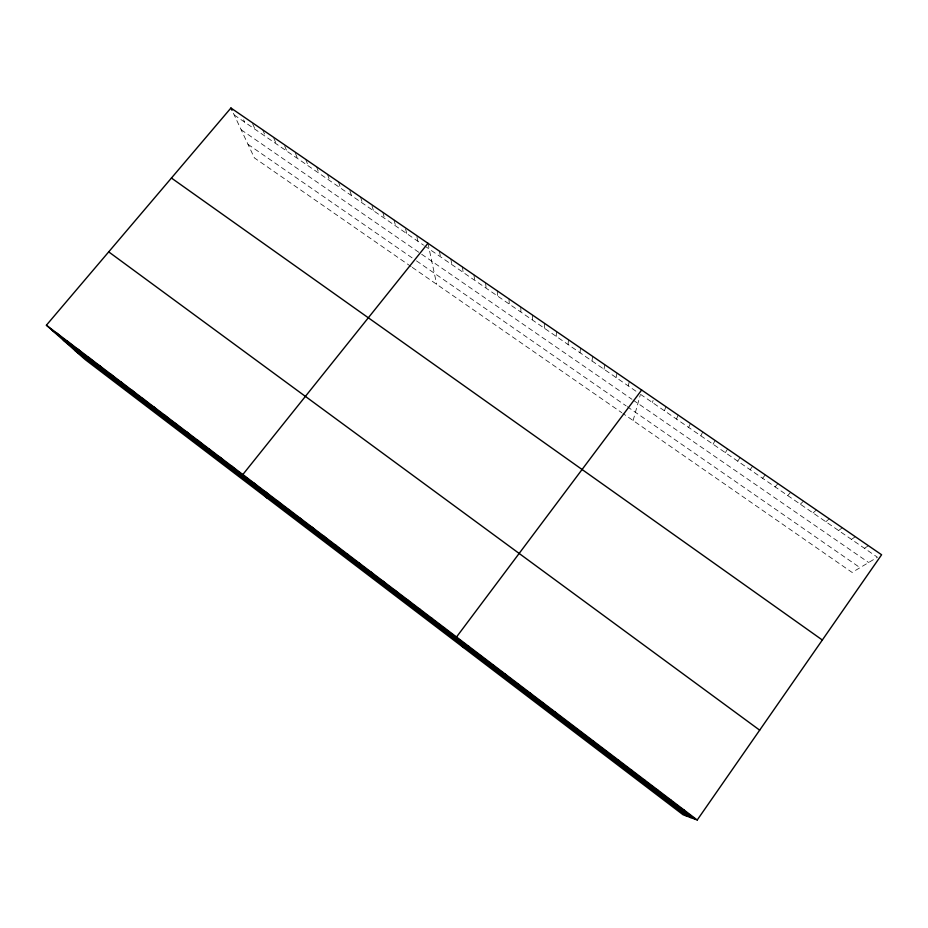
<?xml version="1.0" encoding="UTF-8"?>
<svg xmlns="http://www.w3.org/2000/svg" width="928" height="928" viewBox="0 0 928 928"><rect width="100%" height="100%" fill="white"/><g stroke="black" fill="none" stroke-linecap="round" stroke-linejoin="round"><path stroke-width="0.7" stroke-dasharray="4.64 3.48" d="M544.411 328.257L544.492 323.292M556.232 336.377L556.44 331.505M568.098 344.543L568.446 339.741M580.023 352.733L580.51 348.023M591.994 360.969L592.621 356.34M604.024 369.24L604.801 364.704M616.111 377.557L617.027 373.102M628.256 385.909L629.312 381.536M633.105 420.546L640.169 395.328M652.419 402.52L653.092 400.42M664.436 410.779L665.921 406.673M676.512 419.085L678.148 415.06M688.646 427.425L690.42 423.493M700.826 435.8L702.751 431.961M713.064 444.21L715.14 440.464M725.36 452.667L727.587 449.013M737.714 461.158L740.092 457.597M750.126 469.696L752.654 466.227M762.584 478.268L765.275 474.892M775.112 486.875L777.954 483.592M787.698 495.529L790.702 492.339M800.342 504.229L803.497 501.132M813.044 512.964L816.362 509.971M825.804 521.733L829.284 518.833M838.622 530.549L842.276 527.754M851.51 539.4L855.314 536.709M864.444 548.309L868.422 545.71M234.204 114.956L423.562 245.154M424.688 245.932L637.13 392.01M640.459 394.296L877.447 557.241L852.113 572.437L622.932 413.482M241.176 129.781L631.968 399.295M633.151 400.119L868.654 562.519M248.031 144.362L412.914 258.413M416.475 260.872L626.145 405.896M627.305 406.696L860.047 567.681M411.127 266.591L254.388 157.888L232.023 110.328M412.276 267.392L621.795 412.705M243.588 119.84L244.644 122.136M252.578 123.644L255.119 129.34M262.694 129.816L265.652 136.578M273.853 138.26L276.219 143.852M284.652 145.835L286.845 151.148M295.406 153.224L297.505 158.479M305.706 159.338L308.212 165.845M316.576 166.808L318.977 173.246M327.491 174.302L329.776 180.67M338.453 181.83L340.622 188.14M349.879 190.634L351.526 195.634M360.528 196.991L362.477 203.151M372.012 205.842L373.474 210.714M382.812 212.28L384.517 218.312M394.017 219.982L395.606 225.933M405.582 228.891L406.742 233.601M416.869 236.64L417.936 241.292M427.959 243.287L436.67 284.316M439.385 251.128L440.475 256.789M450.846 258.993L451.82 264.584M462.364 266.904L463.211 272.414M473.941 274.85L474.649 280.291M485.564 282.831L486.144 288.19M497.246 290.858L497.698 296.136M508.973 298.909L509.298 304.106M520.759 306.994L520.956 312.121M532.602 315.126L532.66 320.172"/><path stroke-width="1.39" d="M542.567 703.169L542.625 702.461M554.956 712.588L555.164 711.996M697.23 819.992L881.6 554.758L230.933 108.008L46.4 325.206L85.156 359.565L683.066 814.749L697.23 819.992L46.4 325.206M641.654 390.015L456.518 637.002L463.443 647.558M427.959 243.287L242.834 474.544L266.997 498M592.47 741.124L593.154 740.869M605.102 750.717L605.938 750.59M617.781 760.368L618.79 760.368M630.541 770.066L631.701 770.182M643.348 779.81L644.682 780.042M656.224 789.6L657.72 789.96M669.158 799.437L670.828 799.924M682.161 809.32L683.994 809.935M171.425 178.037L822.336 640.018M108.704 251.871L759.672 730.162M51.817 330.008L695.234 819.262M63.348 340.24L691 817.684M74.669 350.274L686.859 816.153M56.898 333.187L62.211 337.92M67.442 341.202L72.651 345.854M78.033 349.253L83.137 353.823M88.67 357.35L93.67 361.839M99.354 365.47L104.249 369.878M110.096 373.636L114.875 377.963M120.872 381.826L125.547 386.071M131.706 390.062L136.265 394.226M142.599 398.344L147.042 402.416M153.526 406.65L157.864 410.652M164.511 415.002L168.734 418.911M175.543 423.388L179.649 427.216M186.632 431.822L190.623 435.557M197.768 440.29L201.643 443.932M208.951 448.792L212.709 452.354M220.191 457.342L223.822 460.81M231.49 465.926L235.004 469.301M254.237 483.21L257.497 486.411M265.686 491.921L268.83 495.018M277.194 500.668L280.21 503.672M288.747 509.46L291.636 512.372M300.37 518.288L303.131 521.107M312.04 527.162L314.662 529.876M323.768 536.071L326.262 538.692M335.542 545.026L337.908 547.555M347.385 554.028L349.612 556.452M359.275 563.076L361.375 565.396M371.223 572.158L373.195 574.386M383.241 581.288L385.062 583.41M395.305 590.463L396.987 592.482M407.427 599.674L408.97 601.588M419.607 608.942L421.022 610.752M431.856 618.245L433.121 619.95M444.152 627.595L445.278 629.196M468.64 646.213L469.475 647.593M480.82 655.481L481.516 656.746M230.933 108.008L232.023 110.328M493.07 664.784L493.603 665.944M505.366 674.134L505.76 675.19M517.731 683.53L517.975 684.47M530.143 692.972L530.236 693.796"/></g></svg>
